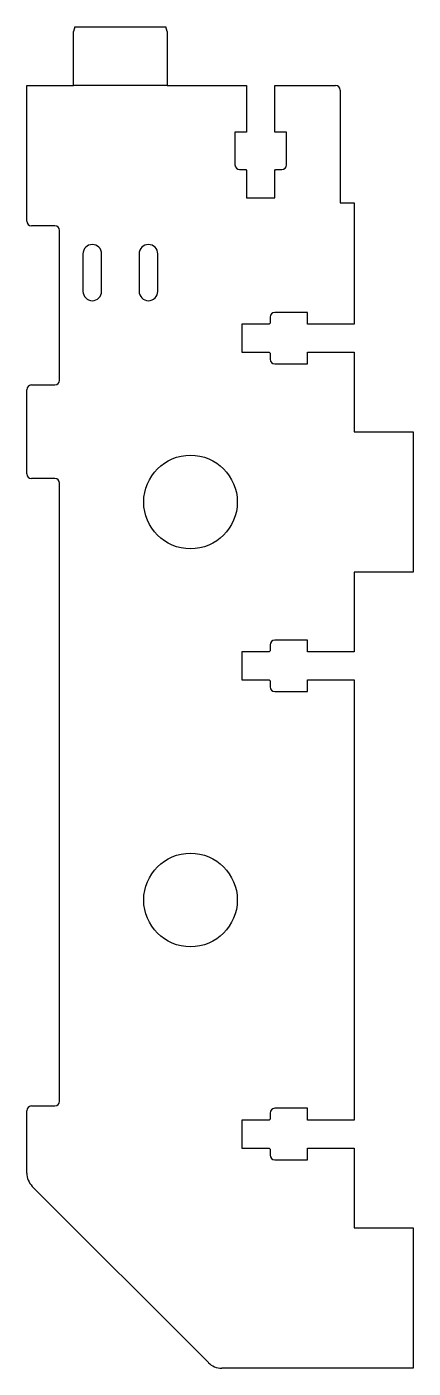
# Model space of a CAD drawing. Header units: millimetres. Extents: x -46 to -5, y -146 to -3.
import ezdxf

# ---------------------------------------------------------------- set-up
doc = ezdxf.new("R2010")
doc.units = ezdxf.units.MM

msp = doc.modelspace()

# ---------------------------------------------------------------- linework, layer by layer
at = {"color": 7, "linetype": 'Continuous', "lineweight": 25}
for p, q in [((-40.87, -2.75), (-41, -3.25)), ((-40.87, -2.75), (-31.13, -2.75)), ((-31, -3.25), (-31.13, -2.75)), ((-41, -9), (-41, -3.25)), ((-31, -3.25), (-31, -9)), ((-46, -9), (-41, -9)), ((-46, -23.5), (-46, -9)), ((-31, -9), (-22.5, -9)), ((-22.5, -9), (-22.5, -14)), ((-19.5, -9), (-13, -9)), ((-19.5, -14), (-19.5, -9)), ((-12.5, -9.5), (-12.5, -21.55)), ((-23.75, -14), (-23.75, -17.5)), ((-22.5, -14), (-23.75, -14)), ((-18.25, -14), (-19.5, -14)), ((-18.25, -17.5), (-18.25, -14)), ((-23.25, -18), (-22.6, -18)), ((-22.6, -18), (-22.5, -18.1)), ((-22.5, -18.1), (-22.5, -21)), ((-19.5, -18.1), (-19.4, -18)), ((-19.5, -21), (-19.5, -18.1)), ((-19.4, -18), (-18.75, -18)), ((-22.5, -21), (-19.5, -21)), ((-12.5, -21.55), (-11, -21.55)), ((-11, -21.55), (-11, -34.5)), ((-43, -24), (-45.5, -24)), ((-42.5, -40.5), (-42.5, -24.5)), ((-40, -27), (-40, -31)), ((-38, -31), (-38, -27)), ((-34, -27), (-34, -31)), ((-32, -31), (-32, -27)), ((-20, -33.75), (-20, -34.4)), ((-16, -33.25), (-19.5, -33.25)), ((-16, -34.5), (-16, -33.25)), ((-23, -34.5), (-23, -37.5)), ((-20.1, -34.5), (-23, -34.5)), ((-20, -34.4), (-20.1, -34.5)), ((-11, -34.5), (-16, -34.5)), ((-23, -37.5), (-20.1, -37.5)), ((-20.1, -37.5), (-20, -37.6)), ((-20, -37.6), (-20, -38.25)), ((-16, -37.5), (-11, -37.5)), ((-16, -38.75), (-16, -37.5)), ((-11, -37.5), (-11, -46)), ((-19.5, -38.75), (-16, -38.75)), ((-46, -50.5), (-46, -41.5)), ((-45.5, -41), (-43, -41)), ((-11, -46), (-4.7, -46)), ((-4.7, -46), (-4.7, -61)), ((-43, -51), (-45.5, -51)), ((-42.5, -117.5), (-42.5, -51.5)), ((-11, -61), (-11, -69.5)), ((-4.7, -61), (-11, -61)), ((-20, -68.75), (-20, -69.4)), ((-16, -68.25), (-19.5, -68.25)), ((-16, -69.5), (-16, -68.25)), ((-23, -69.5), (-23, -72.5)), ((-20.1, -69.5), (-23, -69.5)), ((-20, -69.4), (-20.1, -69.5)), ((-11, -69.5), (-16, -69.5)), ((-23, -72.5), (-20.1, -72.5)), ((-20.1, -72.5), (-20, -72.6)), ((-20, -72.6), (-20, -73.25)), ((-16, -72.5), (-11, -72.5)), ((-16, -73.75), (-16, -72.5)), ((-11, -72.5), (-11, -119.5)), ((-19.5, -73.75), (-16, -73.75)), ((-46, -125.17), (-46, -118.5)), ((-45.5, -118), (-43, -118)), ((-20, -118.75), (-20, -119.4)), ((-16, -118.25), (-19.5, -118.25)), ((-16, -119.5), (-16, -118.25)), ((-23, -119.5), (-23, -122.5)), ((-20.1, -119.5), (-23, -119.5)), ((-20, -119.4), (-20.1, -119.5)), ((-11, -119.5), (-16, -119.5)), ((-23, -122.5), (-20.1, -122.5)), ((-20.1, -122.5), (-20, -122.6)), ((-20, -122.6), (-20, -123.25)), ((-16, -122.5), (-11, -122.5)), ((-16, -123.75), (-16, -122.5)), ((-11, -122.5), (-11, -131)), ((-19.5, -123.75), (-16, -123.75)), ((-26.59, -145.41), (-45.41, -126.59)), ((-11, -131), (-4.7, -131)), ((-4.7, -131), (-4.7, -146)), ((-4.7, -146), (-25.17, -146))]:
    msp.add_line(p, q, dxfattribs=at)
msp.add_line((-31, -9), (-41, -9))
for centre in [(-28.5, -53.5), (-28.5, -96)]:
    msp.add_circle(centre, 5, dxfattribs=at)
for centre, radius, start, end in [((-13, -9.5), 0.5, 0, 90), ((-23.25, -17.5), 0.5, 180, 270), ((-18.75, -17.5), 0.5, 270, 0), ((-45.5, -23.5), 0.5, 180, 270), ((-43, -24.5), 0.5, 0, 90), ((-39, -27), 1, 0, 180), ((-33, -27), 1, 0, 180), ((-39, -31), 1, 180, 0), ((-33, -31), 1, 180, 0), ((-19.5, -33.75), 0.5, 90, 180), ((-19.5, -38.25), 0.5, 180, 270), ((-45.5, -41.5), 0.5, 90, 180), ((-43, -40.5), 0.5, 270, 0), ((-45.5, -50.5), 0.5, 180, 270), ((-43, -51.5), 0.5, 0, 90), ((-19.5, -68.75), 0.5, 90, 180), ((-19.5, -73.25), 0.5, 180, 270), ((-45.5, -118.5), 0.5, 90, 180), ((-43, -117.5), 0.5, 270, 0), ((-19.5, -118.75), 0.5, 90, 180), ((-19.5, -123.25), 0.5, 180, 270), ((-44, -125.17), 2, 180, 225), ((-25.17, -144), 2, 225, 270)]:
    msp.add_arc(centre, radius, start, end, dxfattribs=at)

doc.saveas('drawing.dxf')
